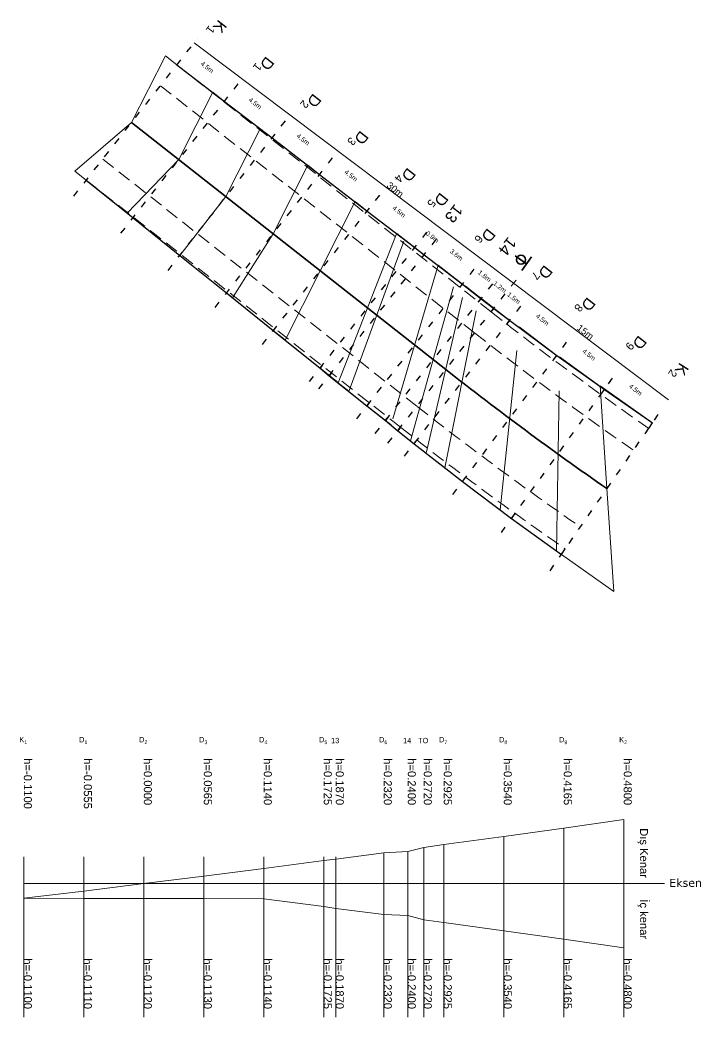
# Model space of a CAD drawing. Header units: millimetres. Extents: x 19067981 to 38137102, y 2652003 to 2652615.
# Drawn here: x 19068516.98 to 19068527.2, y 2652358.75 to 2652373.7 of the extents above; entities that cross this region are included whole.
import ezdxf

# ---------------------------------------------------------------- set-up
doc = ezdxf.new("R2010")
doc.units = ezdxf.units.MM
for name, pattern in [('ACAD_ISO03W100', [30, 12, -18]), ('ACAD_ISO07W100', [3, 0, -3]), ('DASHDOT', [25.4, 12.7, -6.35, 0, -6.35]), ('DASHEDX2', [38.1, 25.4, -12.7])]:
    doc.linetypes.add(name, pattern=pattern)
doc.layers.add('D.K Kesit No', color=93, linetype='Continuous', lineweight=9)
doc.layers.add('dever ve genişletme', color=1, linetype='Continuous', lineweight=20)
for name, color, linetype in [('dever', 130, 'Continuous'), ('dever 1', 242, 'Continuous'), ('en kesitler', 7, 'Continuous'), ('kurp', 94, 'Continuous'), ('kurp detayı', 150, 'DASHDOT')]:
    doc.layers.add(name, color=color, linetype=linetype)
doc.styles.get("Standard").update_dxf_attribs({"font": 'arial.ttf'})

# ---------------------------------------------------------------- blocks, each defined once
blk = doc.blocks.new('to')
at = {"layer": 'kurp', "color": 0, "lineweight": 35, "ltscale": 0.2}
for p, q in [((19068315.084, 2652358.653), (19068315.384, 2652358.653)), ((19068315.234, 2652358.653), (19068315.234, 2652358.403))]:
    blk.add_line(p, q, dxfattribs=at)
blk.add_circle((19068315.234, 2652358.528), 0.08, dxfattribs=at)

msp = doc.modelspace()

# ---------------------------------------------------------------- linework, layer by layer
at = {"color": 0, "linetype": 'ACAD_ISO07W100', "lineweight": 25, "ltscale": 0.05}
for p, q in [((19068517.791, 2652371.058), (19068519.645, 2652373.417)), ((19068518.499, 2652370.502), (19068520.347, 2652372.854)), ((19068519.206, 2652369.946), (19068521.055, 2652372.298)), ((19068519.914, 2652369.39), (19068521.762, 2652371.742)), ((19068520.621, 2652368.834), (19068522.47, 2652371.186)), ((19068521.329, 2652368.278), (19068523.178, 2652370.63)), ((19068521.469, 2652368.168), (19068523.318, 2652370.521)), ((19068522.037, 2652367.722), (19068523.886, 2652370.074)), ((19068522.752, 2652367.159), (19068524.587, 2652369.523)), ((19068523.48, 2652366.587), (19068525.273, 2652368.985)), ((19068524.208, 2652366.015), (19068525.959, 2652368.446)), ((19068524.938, 2652365.442), (19068526.646, 2652367.906))]:
    msp.add_line(p, q, dxfattribs=at)
at = {"color": 2, "lineweight": 30, "ltscale": 0.2}
for p, q in [((19068520.047, 2652372.472), (19068520.053, 2652372.48)), ((19068520.754, 2652371.916), (19068520.767, 2652371.932)), ((19068521.462, 2652371.36), (19068521.481, 2652371.384)), ((19068522.17, 2652370.804), (19068522.194, 2652370.835)), ((19068518.687, 2652370.742), (19068518.681, 2652370.735)), ((19068519.395, 2652370.186), (19068519.383, 2652370.171)), ((19068522.877, 2652370.248), (19068522.908, 2652370.287)), ((19068523.017, 2652370.138), (19068523.049, 2652370.179)), ((19068523.585, 2652369.692), (19068523.622, 2652369.739)), ((19068520.103, 2652369.63), (19068520.084, 2652369.607)), ((19068523.864, 2652369.472), (19068523.902, 2652369.52)), ((19068524.053, 2652369.324), (19068524.094, 2652369.376)), ((19068524.289, 2652369.139), (19068524.332, 2652369.194)), ((19068520.81, 2652369.074), (19068520.785, 2652369.043)), ((19068524.989, 2652368.606), (19068525.037, 2652368.67)), ((19068521.518, 2652368.518), (19068521.487, 2652368.479)), ((19068521.657, 2652368.408), (19068521.625, 2652368.367)), ((19068525.699, 2652368.085), (19068525.752, 2652368.158)), ((19068522.225, 2652367.962), (19068522.188, 2652367.915)), ((19068522.505, 2652367.742), (19068522.467, 2652367.694)), ((19068526.418, 2652367.577), (19068526.475, 2652367.659)), ((19068522.693, 2652367.594), (19068522.653, 2652367.542)), ((19068522.897, 2652367.346), (19068522.94, 2652367.401)), ((19068523.624, 2652366.78), (19068523.672, 2652366.844)), ((19068524.361, 2652366.227), (19068524.413, 2652366.3)), ((19068525.108, 2652365.687), (19068525.165, 2652365.769))]:
    msp.add_line(p, q, dxfattribs=at)
at = {"color": 1, "lineweight": 25, "ltscale": 0.2}
for points in [[(19068519.339, 2652373.028), (19068520.053, 2652372.48), (19068520.767, 2652371.932), (19068521.481, 2652371.384), (19068522.194, 2652370.835), (19068522.908, 2652370.287), (19068523.049, 2652370.179), (19068523.622, 2652369.739), (19068523.902, 2652369.52), (19068524.094, 2652369.376), (19068524.332, 2652369.194), (19068525.037, 2652368.67), (19068525.752, 2652368.158), (19068526.475, 2652367.659)], [(19068517.98, 2652371.299), (19068518.681, 2652370.735), (19068519.383, 2652370.171), (19068520.084, 2652369.607), (19068520.785, 2652369.043), (19068521.487, 2652368.479), (19068521.625, 2652368.367), (19068522.188, 2652367.915), (19068522.467, 2652367.694), (19068522.467, 2652367.694), (19068522.653, 2652367.542), (19068522.897, 2652367.346), (19068522.897, 2652367.346), (19068523.624, 2652366.779), (19068524.36, 2652366.226), (19068525.108, 2652365.687)]]:
    msp.add_lwpolyline(points, dxfattribs=at)
at = {"color": 0, "linetype": 'ACAD_ISO07W100', "lineweight": 25, "ltscale": 0.05}
for points in [[(19068522.316, 2652367.502), (19068524.165, 2652369.855)], [(19068522.505, 2652367.354), (19068524.354, 2652369.707)]]:
    msp.add_lwpolyline(points, dxfattribs=at)
at = {"color": 0, "lineweight": 25}
for p in [(19068522.907, 2652368.826), (19068523.615, 2652368.27), (19068524.331, 2652367.725), (19068525.056, 2652367.192)]:
    msp.add_point(p, dxfattribs=at)
at = {"layer": 'D.K Kesit No', "lineweight": 0, "ltscale": 0.2}
for p, q in [((19068526.714, 2652368.004), (19068519.599, 2652373.359)), ((19068524.354, 2652369.707), (19068524.428, 2652369.801))]:
    msp.add_line(p, q, dxfattribs=at)
at = {"layer": 'dever', "linetype": 'ACAD_ISO03W100', "lineweight": 0, "ltscale": 0.2}
for p, q in [((19068519.166, 2652373.164), (19068519.339, 2652373.028)), ((19068520.053, 2652372.48), (19068519.878, 2652372.617)), ((19068520.767, 2652371.932), (19068520.59, 2652372.07)), ((19068521.48, 2652371.384), (19068521.303, 2652371.523)), ((19068522.194, 2652370.835), (19068522.015, 2652370.976)), ((19068522.908, 2652370.287), (19068522.637, 2652370.5)), ((19068523.049, 2652370.18), (19068522.755, 2652370.411)), ((19068523.901, 2652369.521), (19068523.524, 2652369.818)), ((19068525.037, 2652368.67), (19068524.474, 2652369.099)), ((19068525.752, 2652368.158), (19068525.08, 2652368.651)), ((19068526.475, 2652367.659), (19068525.691, 2652368.213)), ((19068522.466, 2652367.695), (19068522.088, 2652367.991))]:
    msp.add_line(p, q, dxfattribs=at)
at = {"layer": 'dever', "lineweight": 0, "ltscale": 0.2}
for p, q in [((19068517.807, 2652371.435), (19068517.98, 2652371.299)), ((19068518.681, 2652370.735), (19068518.594, 2652370.803)), ((19068520.084, 2652369.607), (19068520.173, 2652369.537)), ((19068520.785, 2652369.043), (19068520.965, 2652368.902)), ((19068521.487, 2652368.479), (19068521.758, 2652368.265)), ((19068521.625, 2652368.367), (19068521.919, 2652368.136)), ((19068522.188, 2652367.915), (19068522.553, 2652367.628)), ((19068525.892, 2652365.133), (19068525.108, 2652365.687))]:
    msp.add_line(p, q, dxfattribs=at)
at = {"layer": 'dever', "color": 3, "linetype": 'ACAD_ISO03W100', "lineweight": 0, "ltscale": 0.2}
msp.add_line((19068523.622, 2652369.739), (19068523.257, 2652370.025), dxfattribs=at)
at = {"layer": 'dever', "color": 6, "linetype": 'ACAD_ISO03W100', "lineweight": 0, "ltscale": 0.2}
msp.add_line((19068524.094, 2652369.376), (19068523.666, 2652369.712), dxfattribs=at)
at = {"layer": 'dever', "color": 2, "linetype": 'ACAD_ISO03W100', "lineweight": 0, "ltscale": 0.2}
msp.add_line((19068524.332, 2652369.194), (19068523.871, 2652369.555), dxfattribs=at)
at = {"layer": 'dever 1', "color": 5, "linetype": 'ACAD_ISO03W100', "lineweight": 0, "ltscale": 0.2}
for p, q in [((19068517.043, 2652358.751), (19068517.043, 2652362.751)), ((19068517.943, 2652358.751), (19068517.943, 2652362.751)), ((19068518.843, 2652358.751), (19068518.843, 2652362.751)), ((19068519.743, 2652358.751), (19068519.743, 2652362.751)), ((19068520.643, 2652358.751), (19068520.643, 2652362.751)), ((19068521.543, 2652358.751), (19068521.543, 2652362.751)), ((19068521.723, 2652358.751), (19068521.723, 2652362.751)), ((19068522.443, 2652358.751), (19068522.443, 2652362.751)), ((19068522.803, 2652358.751), (19068522.803, 2652362.751)), ((19068523.043, 2652358.751), (19068523.043, 2652362.751)), ((19068523.343, 2652358.751), (19068523.343, 2652362.751)), ((19068524.243, 2652358.751), (19068524.243, 2652362.751)), ((19068525.143, 2652358.751), (19068525.143, 2652362.751)), ((19068526.043, 2652358.751), (19068526.043, 2652362.751))]:
    msp.add_line(p, q, dxfattribs=at)
at = {"layer": 'dever 1', "linetype": 'ACAD_ISO03W100', "lineweight": 0, "ltscale": 0.2}
for p, q in [((19068526.043, 2652360.751), (19068526.043, 2652361.711)), ((19068525.143, 2652360.751), (19068525.143, 2652361.584)), ((19068524.243, 2652360.751), (19068524.243, 2652361.459)), ((19068522.443, 2652360.751), (19068522.443, 2652361.215)), ((19068522.803, 2652360.751), (19068522.803, 2652361.231)), ((19068523.043, 2652360.751), (19068523.043, 2652361.295)), ((19068523.343, 2652360.751), (19068523.343, 2652361.336)), ((19068521.543, 2652360.751), (19068521.543, 2652361.096)), ((19068521.723, 2652360.751), (19068521.723, 2652361.125)), ((19068520.643, 2652360.751), (19068520.643, 2652360.979)), ((19068517.943, 2652360.751), (19068517.943, 2652360.64)), ((19068519.743, 2652360.751), (19068519.743, 2652360.864))]:
    msp.add_line(p, q, dxfattribs=at)
msp.add_lwpolyline([(19068517.043, 2652360.531), (19068517.943, 2652360.64), (19068518.843, 2652360.751), (19068519.743, 2652360.864), (19068520.643, 2652360.979), (19068521.543, 2652361.096), (19068521.723, 2652361.119), (19068522.443, 2652361.215), (19068522.803, 2652361.231), (19068523.043, 2652361.295), (19068523.343, 2652361.336), (19068524.243, 2652361.459), (19068525.143, 2652361.584), (19068526.043, 2652361.711)], dxfattribs=at)
at = {"layer": 'dever ve genişletme', "linetype": 'ACAD_ISO03W100', "lineweight": 0, "ltscale": 0.2}
for p, q in [((19068518.659, 2652372.163), (19068519.166, 2652373.164)), ((19068519.367, 2652371.607), (19068519.878, 2652372.617)), ((19068520.075, 2652371.051), (19068520.59, 2652372.07)), ((19068520.782, 2652370.495), (19068521.303, 2652371.523)), ((19068521.49, 2652369.939), (19068522.015, 2652370.976)), ((19068521.757, 2652368.261), (19068522.637, 2652370.5)), ((19068521.918, 2652368.132), (19068522.755, 2652370.411)), ((19068523.257, 2652370.025), (19068522.552, 2652367.624)), ((19068522.843, 2652367.39), (19068523.524, 2652369.818)), ((19068523.08, 2652367.204), (19068523.666, 2652369.712)), ((19068523.358, 2652366.986), (19068523.871, 2652369.555)), ((19068524.188, 2652366.356), (19068524.474, 2652369.099)), ((19068525.033, 2652365.741), (19068525.08, 2652368.651)), ((19068525.791, 2652366.673), (19068525.691, 2652368.213)), ((19068525.791, 2652366.673), (19068525.892, 2652365.133))]:
    msp.add_line(p, q, dxfattribs=at)
at = {"layer": 'dever ve genişletme', "lineweight": 0, "ltscale": 0.2}
for p, q in [((19068518.659, 2652372.163), (19068517.807, 2652371.435)), ((19068519.367, 2652371.607), (19068518.594, 2652370.803)), ((19068520.075, 2652371.051), (19068519.383, 2652370.171)), ((19068520.782, 2652370.495), (19068520.172, 2652369.536)), ((19068521.49, 2652369.939), (19068520.964, 2652368.899))]:
    msp.add_line(p, q, dxfattribs=at)
at = {"layer": 'en kesitler', "linetype": 'ACAD_ISO03W100', "lineweight": 0, "ltscale": 0.2}
for p, q in [((19068517.043, 2652360.751), (19068517.043, 2652360.531)), ((19068517.943, 2652360.751), (19068517.943, 2652360.529)), ((19068518.843, 2652360.751), (19068518.843, 2652360.527)), ((19068519.743, 2652360.751), (19068519.743, 2652360.525)), ((19068520.643, 2652360.751), (19068520.643, 2652360.523)), ((19068521.543, 2652360.751), (19068521.543, 2652360.406)), ((19068521.723, 2652360.751), (19068521.723, 2652360.377)), ((19068522.443, 2652360.751), (19068522.443, 2652360.287)), ((19068522.803, 2652360.751), (19068522.803, 2652360.271)), ((19068523.043, 2652360.751), (19068523.043, 2652360.207)), ((19068523.343, 2652360.751), (19068523.343, 2652360.166)), ((19068524.243, 2652360.751), (19068524.243, 2652360.043)), ((19068525.143, 2652360.751), (19068525.143, 2652359.918)), ((19068526.043, 2652360.751), (19068526.043, 2652359.791))]:
    msp.add_line(p, q, dxfattribs=at)
msp.add_lwpolyline([(19068517.043, 2652360.531), (19068517.943, 2652360.529), (19068518.843, 2652360.529), (19068519.743, 2652360.529), (19068520.643, 2652360.523), (19068521.543, 2652360.406), (19068521.723, 2652360.377), (19068522.443, 2652360.287), (19068522.803, 2652360.271), (19068523.043, 2652360.207), (19068523.343, 2652360.166), (19068524.243, 2652360.043), (19068525.143, 2652359.918), (19068526.043, 2652359.791)], dxfattribs=at)
at = {"layer": 'kurp', "linetype": 'DASHEDX2', "lineweight": 0, "ltscale": 0.008}
for points in [[(19068519.339, 2652373.028), (19068524.057, 2652369.321, 0.01501), (19068526.418, 2652367.577, 0.01501)], [(19068519.092, 2652372.714), (19068523.809, 2652369.006, 0.01501), (19068526.19, 2652367.248, 0.01501)], [(19068518.227, 2652371.613), (19068522.944, 2652367.906, 0.01501), (19068525.392, 2652366.098, 0.01501)], [(19068517.98, 2652371.299), (19068522.697, 2652367.591, 0.01501), (19068525.165, 2652365.769, 0.01501)]]:
    msp.add_lwpolyline(points, format="xyb", dxfattribs=at)
at = {"layer": 'kurp', "lineweight": 35}
msp.add_lwpolyline([(19068518.659, 2652372.163), (19068522.905, 2652368.827)], dxfattribs=at)
msp.add_lwpolyline([(19068522.905, 2652368.827), (19068523.373, 2652368.459, 0.015034), (19068525.791, 2652366.673)], format="xyb", dxfattribs=at)
at = {"layer": 'kurp detayı', "linetype": 'ByBlock', "lineweight": 0, "ltscale": 0.2}
for p, q in [((19068517.043, 2652360.751), (19068526.043, 2652360.751)), ((19068526.043, 2652360.751), (19068526.653, 2652360.751))]:
    msp.add_line(p, q, dxfattribs=at)

# ---------------------------------------------------------------- block references
at = {"color": 0, "lineweight": 25, "xscale": 0.8336780639809815, "yscale": 0.8336780639809815, "zscale": 0.8336780639809815, "rotation": 234.8948382856847}
msp.add_blockref('to', (26401471.584, 16929160.691), dxfattribs=at)

# ---------------------------------------------------------------- texts
at = {"layer": 'dever 1', "color": 5, "linetype": 'ACAD_ISO03W100', "lineweight": 0, "ltscale": 0.2, "char_height": 0.08, "attachment_point": 5}
for s, insert in [('\\A1;K{\\H0.7x;\\S^ 1;}', (19068517.034, 2652362.896)), ('\\A1;D{\\H0.7x;\\S^ 1;}', (19068517.934, 2652362.896)), ('\\A1;D{\\H0.7x;\\S^ 2;}', (19068518.834, 2652362.896)), ('\\A1;D{\\H0.7x;\\S^ 3;}', (19068519.734, 2652362.896)), ('\\A1;D{\\H0.7x;\\S^ 4;}', (19068520.634, 2652362.896)), ('\\A1;D{\\H0.7x;\\S^ 5;}', (19068521.534, 2652362.896)), ('\\A1;13', (19068521.714, 2652362.896)), ('\\A1;D{\\H0.7x;\\S^ 6;}', (19068522.434, 2652362.896)), ('\\A1;14', (19068522.794, 2652362.896)), ('\\A1;TO', (19068523.034, 2652362.896)), ('\\A1;D{\\H0.7x;\\S^ 7;}', (19068523.334, 2652362.896)), ('\\A1;D{\\H0.7x;\\S^ 8;}', (19068524.234, 2652362.896)), ('\\A1;D{\\H0.7x;\\S^ 9;}', (19068525.134, 2652362.896)), ('\\A1;K{\\H0.7x;\\S^ 2;}', (19068526.034, 2652362.896))]:
    msp.add_mtext(s, dxfattribs=dict(at, insert=insert))
at = {"layer": 'dever 1', "linetype": 'ACAD_ISO03W100', "lineweight": 0, "ltscale": 0.2, "char_height": 0.12, "rotation": 270}
for s, insert, attachment_point in [('{\\C131;h=-0.1100}', (19068517.163, 2652362.631), 1), ('{\\C131;h=-0.0555}', (19068518.063, 2652362.631), 1), ('{\\C131;h=0.0000}', (19068518.963, 2652362.631), 1), ('{\\C131;h=0.0565}', (19068519.863, 2652362.631), 1), ('{\\C131;h=0.1140}', (19068520.763, 2652362.631), 1), ('{\\C131;h=0.1725}', (19068521.663, 2652362.631), 1), ('{\\C131;h=0.1870}', (19068521.843, 2652362.631), 1), ('{\\C131;h=0.2320}', (19068522.563, 2652362.631), 1), ('{\\C131;h=0.2400}', (19068522.923, 2652362.631), 1), ('{\\C131;h=0.2720}', (19068523.163, 2652362.631), 1), ('{\\C131;h=0.2925}', (19068523.463, 2652362.631), 1), ('{\\C131;h=0.3540}', (19068524.363, 2652362.631), 1), ('{\\C131;h=0.4165}', (19068525.263, 2652362.631), 1), ('{\\C131;h=0.4800}', (19068526.163, 2652362.631), 1), ('{\\C131;Dış Kenar}', (19068526.407, 2652361.582), 1), ('{\\C131;İç kenar}', (19068526.407, 2652359.919), 3), ('{\\C111;h=-0.1100}', (19068517.163, 2652358.871), 3), ('{\\C111;h=-0.1110}', (19068518.063, 2652358.871), 3), ('{\\C111;h=-0.1120}', (19068518.963, 2652358.871), 3), ('{\\C111;h=-0.1130}', (19068519.863, 2652358.871), 3), ('{\\C111;h=-0.1140}', (19068520.763, 2652358.871), 3), ('{\\C111;h=-0.1725}', (19068521.663, 2652358.871), 3), ('{\\C111;h=-0.1870}', (19068521.843, 2652358.871), 3), ('{\\C111;h=-0.2320}', (19068522.563, 2652358.871), 3), ('{\\C111;h=-0.2400}', (19068522.923, 2652358.871), 3), ('{\\C111;h=-0.2720}', (19068523.163, 2652358.871), 3), ('{\\C111;h=-0.2925}', (19068523.463, 2652358.871), 3), ('{\\C111;h=-0.4165}', (19068525.263, 2652358.871), 3), ('{\\C111;h=-0.4800}', (19068526.163, 2652358.871), 3)]:
    msp.add_mtext(s, dxfattribs=dict(at, insert=insert, attachment_point=attachment_point))
at = {"layer": 'dever 1', "linetype": 'ACAD_ISO03W100', "lineweight": 0, "ltscale": 0.2, "insert": (19068526.726, 2652360.823), "char_height": 0.12, "attachment_point": 1}
msp.add_mtext('{\\fVerdana|b0|i0|c162|p34;\\C131;Eksen}', dxfattribs=at)
at = {"layer": 'dever 1', "linetype": 'ACAD_ISO03W100', "lineweight": 0, "ltscale": 0.2, "insert": (19068524.363, 2652358.871), "char_height": 0.12, "width": 0.57159, "attachment_point": 3, "rotation": 270}
msp.add_mtext('{\\C111;h=-0.3540}', dxfattribs=at)
at = {"layer": 'en kesitler', "color": 6, "lineweight": 0, "attachment_point": 1}
for s, insert, char_height, rotation in [('4.5m', (19068519.73, 2652373.087), 0.07, 321.823), ('4.5m', (19068520.45, 2652372.545), 0.07, 321.823), ('4.5m', (19068521.169, 2652372.004), 0.07, 321.823), ('4.5m', (19068521.888, 2652371.463), 0.07, 321.823), ('30m', (19068522.539, 2652371.28), 0.1, 322.0115), ('4.5m', (19068522.608, 2652370.922), 0.07, 321.823), ('0.9m', (19068523.109, 2652370.543), 0.07, 321.823), ('3.6m', (19068523.469, 2652370.274), 0.07, 321.823), ('1.8m', (19068523.893, 2652369.955), 0.07, 321.823), ('1.2m', (19068524.121, 2652369.792), 0.07, 321.823), ('1.5m', (19068524.33, 2652369.625), 0.07, 321.823), ('4.5m', (19068524.76, 2652369.302), 0.07, 321.823), ('15m', (19068525.391, 2652369.145), 0.1, 322.0115), ('4.5m', (19068525.459, 2652368.776), 0.07, 321.823), ('4.5m', (19068526.157, 2652368.251), 0.07, 321.823)]:
    msp.add_mtext_dynamic_manual_height_columns(s, width=1.10218, gutter_width=0.91, heights=[0], dxfattribs=dict(at, insert=insert, char_height=char_height, rotation=rotation))
at = {"layer": 'kurp', "color": 0, "lineweight": 0, "ltscale": 0.2, "char_height": 0.17, "attachment_point": 5}
for s, insert, rotation in [('\\A1;K{\\H0.7x;\\S^ 1;}', (19068519.934, 2652373.583), 231.836), ('\\A1;D{\\H0.7x;\\S^ 1;}', (19068520.642, 2652373.027), 231.836), ('\\A1;D{\\H0.7x;\\S^ 2;}', (19068521.349, 2652372.47), 231.836), ('\\A1;D{\\H0.7x;\\S^ 3;}', (19068522.057, 2652371.914), 231.836), ('\\A1;D{\\H0.7x;\\S^ 4;}', (19068522.765, 2652371.358), 231.836), ('\\A1;D{\\H0.7x;\\S^ 5;}', (19068523.255, 2652370.985), 231.836), ('\\A1;13', (19068523.495, 2652370.796), 231.836), ('\\A1;D{\\H0.7x;\\S^ 6;}', (19068523.963, 2652370.45), 231.836), ('\\A1;14', (19068524.299, 2652370.305), 231.836), ('\\A1;D{\\H0.7x;\\S^ 7;}', (19068524.818, 2652369.899), 231.836), ('\\A1;D{\\H0.7x;\\S^ 8;}', (19068525.462, 2652369.417), 231.836), ('\\A1;D{\\H0.7x;\\S^ 9;}', (19068526.231, 2652368.843), 231.836), ('\\A1;K{\\H0.7x;\\S^ 2;}', (19068526.866, 2652368.439), 237.5595)]:
    msp.add_mtext(s, dxfattribs=dict(at, insert=insert, rotation=rotation))

doc.saveas('drawing.dxf')
